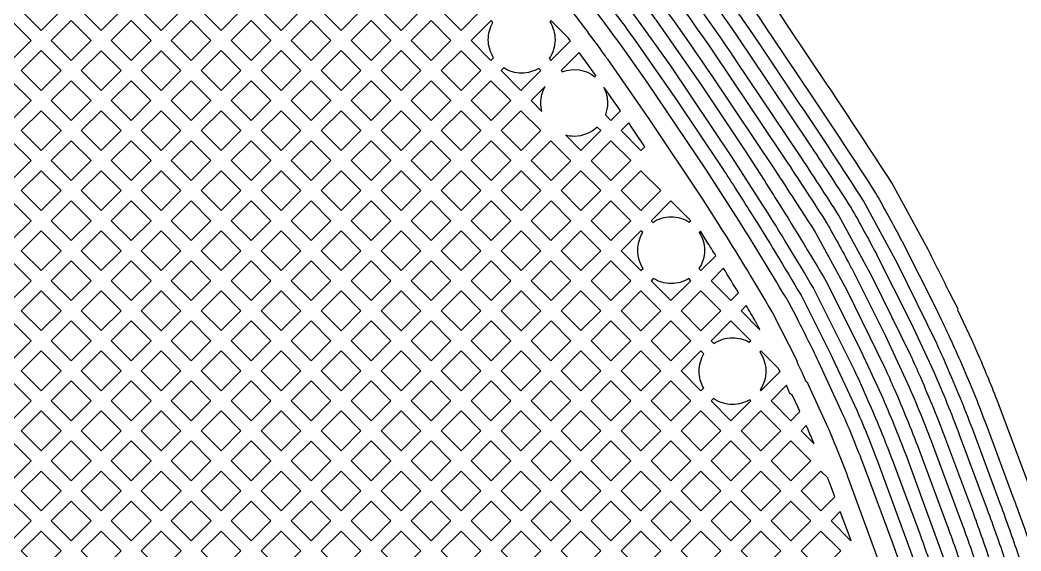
# Model space of a CAD drawing. Extents: x 726 to 4465, y 139 to 737.
# Drawn here: x 3905.2 to 3910.53, y 384.31 to 387.14 of the extents above; entities that cross this region are included whole.
import ezdxf

# ---------------------------------------------------------------- set-up
doc = ezdxf.new("R2010")
doc.units = 0
doc.layers.add('bak_bak_ttr1-bcq6716', color=11, linetype='Continuous')

msp = doc.modelspace()

# ---------------------------------------------------------------- linework, layer by layer
at = {"layer": 'bak_bak_ttr1-bcq6716'}
for p, q in [((3907.9977, 386.782), (3907.9228, 386.7071)), ((3907.9228, 386.7071), (3907.9805, 386.6494)), ((3908.9484, 385.8146), (3908.8819, 385.748)), ((3909.0691, 385.6154), (3909.0418, 385.5881)), ((3909.0418, 385.5881), (3909.1424, 385.4875)), ((3909.2849, 385.1919), (3909.2017, 385.1087)), ((3909.3894, 384.9766), (3909.3615, 384.9488)), ((3909.3615, 384.9488), (3909.4314, 384.8789)), ((3909.571, 384.5189), (3909.5213, 384.4692))]:
    msp.add_line(p, q, dxfattribs=at)
for points in [[(3910.5916, 384.6196), (3910.4067, 385.1131, 0.00959), (3910.3023, 385.3643, 0.002561), (3910.2731, 385.4299), (3910.1977, 385.5917), (3910.199, 385.5962), (3910.1497, 385.692), (3910.1494, 385.692, 0.005902), (3910.0384, 385.9145), (3909.8449, 386.2696, 0.005267), (3909.5035, 386.7888), (3909.2927, 387.1025, 0.01644), (3908.7877, 387.8015)], [(3908.7097, 387.7358, -0.016359), (3909.208, 387.0455), (3909.4192, 386.7315, -0.005261), (3909.7589, 386.2147, -0.016338), (3909.7602, 386.2127, -0.006823), (3909.8973, 385.9631, -0.009949), (3909.8979, 385.9621, -0.01434), (3909.8988, 385.9603), (3910.0829, 385.5955, -0.010719), (3910.2089, 385.3235, -0.013146), (3910.3478, 384.983), (3910.4963, 384.5841, -0.007488), (3910.5933, 384.3105, -0.01668), (3910.7794, 383.6907, -0.004065), (3910.8245, 383.5147), (3910.8694, 383.3224, -0.009056), (3910.94, 382.9784, -0.003118), (3910.9629, 382.8509, -0.012286), (3910.9632, 382.8493, -0.003135), (3910.9844, 382.7208), (3911.0323, 382.3982, -0.002976), (3911.0468, 382.2756), (3911.084, 381.9004, -0.013709), (3911.1141, 381.3285)], [(3911.002, 374.6643), (3911.0248, 374.9691, 0.014467), (3911.0422, 375.5691), (3911.0402, 381.2123, 0.01646), (3911.0081, 381.8942), (3910.9542, 382.4045, -0.003812), (3910.9513, 382.4254, -0.018849), (3910.9509, 382.4281, 0.004543), (3910.924, 382.6141, -0.009648), (3910.9238, 382.6152), (3910.865, 382.9646, 0.009051), (3910.795, 383.3058), (3910.7057, 383.6713, 0.016683), (3910.521, 384.2864, 0.007481), (3910.4249, 384.5576), (3910.2765, 384.9561, 0.013159), (3910.139, 385.2932, 0.004819), (3910.0846, 385.4144), (3909.8784, 385.8364), (3909.6944, 386.1742, 0.005254), (3909.356, 386.689), (3909.1448, 387.003, 0.016349), (3908.6497, 387.6888, 0.003449)], [(3908.5903, 387.6409, -0.016319), (3909.0816, 386.9603), (3909.4173, 386.4596, -0.003307), (3909.6283, 386.136, -0.017336), (3909.6296, 386.1339, -0.006749), (3909.7631, 385.8905, -0.022487), (3909.7647, 385.8877), (3909.9473, 385.5254), (3910.0692, 385.2623, -0.013147), (3910.2051, 384.9292), (3910.3533, 384.531, -0.007488), (3910.4488, 384.2617, -0.016676), (3910.6318, 383.6518, -0.00406), (3910.6764, 383.4784), (3910.7205, 383.2887, -0.009048), (3910.7901, 382.9504, -0.003107), (3910.8126, 382.8252, -0.009113), (3910.8127, 382.8242), (3910.8495, 382.5964), (3910.9321, 381.8871, -0.013673), (3910.9617, 381.3249)], [(3910.8501, 374.6771), (3910.8726, 374.9813, 0.004198), (3910.8812, 375.1521, 0.01021), (3910.8898, 375.5693), (3910.8878, 381.2105), (3910.8855, 381.323, 0.013657), (3910.8562, 381.8803), (3910.7738, 382.5871, 0.004183), (3910.7458, 382.7611, -0.010127), (3910.7457, 382.7623), (3910.7152, 382.9367, 0.009041), (3910.6462, 383.272), (3910.558, 383.6325, 0.016676), (3910.3765, 384.2376, 0.00748), (3910.2819, 384.5045), (3910.1338, 384.9023, 0.013163), (3909.9993, 385.2321, 0.00481), (3909.9463, 385.3504), (3909.7432, 385.7658), (3909.5638, 386.0955, 0.0033), (3909.3537, 386.4176), (3909.0184, 386.9178, 0.016309), (3908.5303, 387.5939, 0.003388)], [(3910.6982, 374.6895), (3910.7202, 374.9863, 0.004288), (3910.7288, 375.1583, 0.010219), (3910.7374, 375.5696), (3910.7359, 380.5922), (3910.7321, 381.3377), (3910.7217, 381.6033, 0.006531), (3910.7043, 381.8653), (3910.6526, 382.3086, 0.029904), (3910.4543, 383.4238), (3910.4107, 383.5933, 0.012131), (3910.2845, 384.0275, 0.004576), (3910.2318, 384.1892, 0.007469), (3910.1389, 384.4514), (3909.9911, 384.8488, 0.013153), (3909.8596, 385.1708, 0.004795), (3909.8079, 385.2861), (3909.6076, 385.6957), (3909.433, 386.0164, 0.003263), (3909.2265, 386.3333), (3908.8918, 386.8328, 0.016261), (3908.411, 387.4988, 0.003329)], [(3908.4711, 387.5457, -0.016268), (3908.955, 386.8753), (3909.29, 386.3753, -0.003272), (3909.4977, 386.0568, -0.016721), (3909.4989, 386.0547, -0.003471), (3909.5671, 385.9323, -0.003255), (3909.6296, 385.8168, -0.008738), (3909.63, 385.816, -0.022323), (3909.6317, 385.8132), (3909.8105, 385.4581), (3909.9295, 385.2011, -0.01314), (3910.0624, 384.8756), (3910.2103, 384.4779, -0.007482), (3910.3042, 384.2132, -0.004571), (3910.3573, 384.0503, -0.012124), (3910.4844, 383.6128), (3910.5284, 383.4417, -0.029906), (3910.7283, 382.3174), (3910.7802, 381.8721, -0.006552), (3910.7978, 381.6072), (3910.8098, 381.2632)], [(3908.3517, 387.4507, -0.007769), (3908.5852, 387.1384, -0.018301)], [(3910.5815, 381.1829, 0.008441), (3910.5772, 381.398), (3910.5693, 381.5954, 0.006452), (3910.5524, 381.8503), (3910.5012, 382.2908, 0.028009), (3910.3221, 383.3192, 0.007299), (3910.2635, 383.554, 0.012147), (3910.139, 383.9815, 0.004568), (3910.0873, 384.1404, 0.007467), (3909.9959, 384.3982), (3909.8483, 384.7954, 0.013124), (3909.7201, 385.1093, 0.006894), (3909.6464, 385.2712), (3909.4283, 385.7082, -0.011557), (3909.4275, 385.7095, 0.007066), (3909.1586, 386.1509), (3908.9968, 386.4029), (3908.667, 386.8915), (3908.5239, 387.0931, 0.007778), (3908.2916, 387.4038, 0.003255)], [(3908.2319, 387.3559, -0.007749), (3908.4622, 387.0484, -0.013836), (3908.4633, 387.0468, -0.023633), (3908.4654, 387.044), (3908.7021, 386.7051), (3908.9329, 386.3613, -0.003925), (3909.0869, 386.1209), (3909.0948, 386.109, -0.007041), (3909.3616, 385.671, -0.017732), (3909.3628, 385.6687, -0.028996), (3909.365, 385.665), (3909.5259, 385.3449), (3909.529, 385.3367), (3909.6583, 385.0598, -0.012319), (3909.7769, 384.7685), (3910.0105, 384.1289), (3910.0661, 383.9586, -0.012155), (3910.1898, 383.5344, -0.012559), (3910.2853, 383.1327, -0.023312), (3910.4255, 382.2823), (3910.4765, 381.8422, -0.00639), (3910.493, 381.5916), (3910.5053, 381.1826)], [(3910.4291, 381.1821), (3910.4169, 381.5875, 0.006376), (3910.4005, 381.8356), (3910.3498, 382.2734, 0.023321), (3910.2107, 383.1171, 0.004682), (3910.1735, 383.2843, 0.007308), (3910.1161, 383.5151, 0.012158), (3909.9934, 383.9358, 0.003844), (3909.9508, 384.0671), (3909.8529, 384.3451), (3909.7056, 384.7416, 0.012315), (3909.5885, 385.0293), (3909.4545, 385.3182, 0.006785), (3909.3369, 385.5552), (3909.2959, 385.6323, 0.007034), (3909.0305, 386.0681), (3908.8573, 386.337), (3908.5418, 386.8044), (3908.4005, 387.0036, 0.00774), (3908.1719, 387.3089, 0.003184)], [(3908.0923, 387.245, -0.007622), (3908.3157, 386.9469, -0.013354), (3908.3171, 386.9449, 0.012109), (3908.3209, 386.9395, -0.027555), (3908.3238, 386.9349, -0.043658), (3908.3295, 386.9281), (3908.5544, 386.6055), (3908.8363, 386.1827, -0.002601), (3908.9364, 386.0251), (3908.9453, 386.0121, -0.006969), (3909.2066, 385.5827, -0.017244), (3909.2083, 385.5797, -0.019195), (3909.2101, 385.5765), (3909.3371, 385.3269, -0.103324), (3909.3422, 385.3067), (3909.3683, 385.2582), (3909.3849, 385.2147, -0.119912), (3909.4, 385.1961), (3909.4957, 384.9869, -0.012205), (3909.6098, 384.7063), (3909.8417, 384.0721)], [(3908.5868, 387.1363), (3908.8286, 386.7902), (3909.0606, 386.4445, -0.003926), (3909.216, 386.2021), (3909.2228, 386.1918, -0.007137), (3909.4955, 385.7441, 0.005188), (3909.4963, 385.7426, -0.012736), (3909.497, 385.741, -0.028804), (3909.4993, 385.7374), (3909.6661, 385.4054, -0.025404), (3909.6674, 385.4019), (3909.7899, 385.1397, -0.013114), (3909.9195, 384.8223), (3910.1596, 384.1644, -0.004565), (3910.2117, 384.0043, -0.012149), (3910.3372, 383.5732, -0.007295), (3910.3963, 383.3364, -0.028006), (3910.5769, 382.2997), (3910.6284, 381.8568, -0.006465), (3910.6454, 381.5994), (3910.6577, 381.1831)], [(3907.9805, 386.6494, -0.064361), (3907.9747, 386.6945, -0.129389), (3907.9977, 386.782)], [(3908.8175, 385.8124), (3908.828, 385.8019), (3908.9073, 385.8812, 0.001282), (3908.8596, 385.9575), (3908.8252, 386.0111)], [(3908.8252, 386.0111), (3908.8194, 386.0054, -0.14177), (3908.8469, 385.9104, -0.147043), (3908.8175, 385.8124)], [(3908.8819, 385.748), (3908.9879, 385.642), (3909.0287, 385.6828, 0.002166), (3908.9484, 385.8146)], [(3909.1424, 385.4875), (3909.1344, 385.5023, -0.016054), (3909.1329, 385.505), (3909.1202, 385.5291), (3909.1198, 385.53, -0.008309), (3909.1191, 385.5311, 0.001392), (3909.0691, 385.6154)], [(3909.2017, 385.1087), (3909.3077, 385.0027), (3909.356, 385.051, 0.001067), (3909.3462, 385.0723), (3909.3157, 385.1369, -0.153509), (3909.2968, 385.1608), (3909.2849, 385.1919)], [(3909.4314, 384.8789, 0.003112), (3909.4018, 384.9481, -0.014077), (3909.4008, 384.9505), (3909.3938, 384.9665), (3909.3937, 384.9667), (3909.3894, 384.9766)]]:
    msp.add_lwpolyline(points, format="xyb", dxfattribs=at)
for points in [[(3905.2053, 387.1868), (3905.3114, 387.0808), (3905.4173, 387.1867), (3905.3113, 387.2927)], [(3905.5251, 387.1867), (3905.6311, 387.0807), (3905.7371, 387.1867), (3905.6311, 387.2927)], [(3905.8448, 387.1867), (3905.9509, 387.0807), (3906.0568, 387.1867), (3905.9508, 387.2927)], [(3906.1646, 387.1867), (3906.2705, 387.0808), (3906.3765, 387.1868), (3906.2706, 387.2927)], [(3906.4842, 387.1868), (3906.5902, 387.0808), (3906.6961, 387.1867), (3906.5901, 387.2927)], [(3906.8039, 387.1867), (3906.9098, 387.0808), (3907.0158, 387.1868), (3906.9099, 387.2927)], [(3907.1236, 387.1868), (3907.2296, 387.0808), (3907.3354, 387.1867), (3907.2294, 387.2927)], [(3907.4432, 387.1867), (3907.5492, 387.0806), (3907.6552, 387.1867), (3907.5492, 387.2927)], [(3905.0455, 387.027), (3905.1515, 386.9209), (3905.2575, 387.0269), (3905.1515, 387.1329)], [(3905.3652, 387.0269), (3905.4713, 386.9209), (3905.5772, 387.0268), (3905.4712, 387.1328)], [(3905.685, 387.0268), (3905.791, 386.9208), (3905.897, 387.0268), (3905.791, 387.1328)], [(3906.0047, 387.0268), (3906.1106, 386.9209), (3906.2166, 387.0269), (3906.1107, 387.1328)], [(3906.3243, 387.0269), (3906.4304, 386.9209), (3906.5364, 387.0269), (3906.4304, 387.1329)], [(3906.6441, 387.0269), (3906.75, 386.921), (3906.8559, 387.0269), (3906.75, 387.1328)], [(3906.9637, 387.0269), (3907.0697, 386.9209), (3907.1757, 387.0269), (3907.0697, 387.1329)], [(3907.2834, 387.0269), (3907.3895, 386.9209), (3907.4953, 387.0268), (3907.3893, 387.1328)], [(3905.2054, 386.8671), (3905.3114, 386.761), (3905.4174, 386.867), (3905.3114, 386.973)], [(3905.5251, 386.867), (3905.6311, 386.761), (3905.7371, 386.8669), (3905.6311, 386.9729)], [(3905.8448, 386.8669), (3905.9507, 386.761), (3906.0567, 386.867), (3905.9509, 386.9729)], [(3906.1645, 386.867), (3906.2705, 386.761), (3906.3765, 386.867), (3906.2705, 386.973)], [(3906.4842, 386.867), (3906.5901, 386.7611), (3906.6961, 386.8671), (3906.5902, 386.973)], [(3906.8039, 386.8671), (3906.9099, 386.7611), (3907.0158, 386.867), (3906.9098, 386.973)], [(3907.1236, 386.867), (3907.2296, 386.761), (3907.3356, 386.867), (3907.2296, 386.973)], [(3907.4433, 386.867), (3907.5492, 386.7611), (3907.6551, 386.867), (3907.5492, 386.9729)], [(3905.0455, 386.7072), (3905.1515, 386.6012), (3905.2575, 386.7072), (3905.1515, 386.8132)], [(3905.3653, 386.7072), (3905.4713, 386.6012), (3905.5773, 386.7071), (3905.4713, 386.8131)], [(3905.685, 386.7071), (3905.7909, 386.6012), (3905.8968, 386.7072), (3905.791, 386.813)], [(3906.0046, 386.7072), (3906.1106, 386.6011), (3906.2166, 386.7072), (3906.1106, 386.8132)], [(3906.3244, 386.7072), (3906.4303, 386.6013), (3906.5362, 386.7072), (3906.4304, 386.8131)], [(3906.644, 386.7072), (3906.75, 386.6012), (3906.856, 386.7072), (3906.75, 386.8132)], [(3906.9638, 386.7072), (3907.0698, 386.6012), (3907.1757, 386.7071), (3907.0697, 386.8131)], [(3907.2834, 386.7071), (3907.3893, 386.6012), (3907.4953, 386.7072), (3907.3895, 386.8131)], [(3907.6031, 386.7072), (3907.7091, 386.6012), (3907.815, 386.7071), (3907.709, 386.8131)], [(3905.2054, 386.5473), (3905.3114, 386.4413), (3905.4174, 386.5473), (3905.3114, 386.6533)], [(3905.5252, 386.5473), (3905.6311, 386.4414), (3905.737, 386.5473), (3905.6311, 386.6532)], [(3905.8448, 386.5473), (3905.9508, 386.4413), (3906.0567, 386.5473), (3905.9507, 386.6533)], [(3906.1645, 386.5473), (3906.2704, 386.4414), (3906.3764, 386.5474), (3906.2705, 386.6533)], [(3906.4842, 386.5474), (3906.5902, 386.4414), (3906.6961, 386.5473), (3906.5901, 386.6534)], [(3906.8039, 386.5473), (3906.9099, 386.4413), (3907.0159, 386.5473), (3906.9099, 386.6534)], [(3907.1237, 386.5473), (3907.2296, 386.4415), (3907.3355, 386.5473), (3907.2296, 386.6532)], [(3907.4432, 386.5473), (3907.5492, 386.4413), (3907.6552, 386.5473), (3907.5492, 386.6534)], [(3907.763, 386.5473), (3907.869, 386.4413), (3907.9749, 386.5472), (3907.8689, 386.6532)], [(3905.0456, 386.3874), (3905.1516, 386.2814), (3905.2575, 386.3874), (3905.1515, 386.4934)], [(3905.3653, 386.3874), (3905.4712, 386.2815), (3905.5772, 386.3875), (3905.4713, 386.4934)], [(3905.685, 386.3875), (3905.791, 386.2815), (3905.8969, 386.3874), (3905.7909, 386.4935)], [(3906.0047, 386.3874), (3906.1106, 386.2816), (3906.2165, 386.3875), (3906.1106, 386.4934)], [(3906.3243, 386.3875), (3906.4303, 386.2815), (3906.5363, 386.3875), (3906.4303, 386.4935)], [(3906.644, 386.3875), (3906.7501, 386.2815), (3906.856, 386.3874), (3906.75, 386.4935)], [(3906.9638, 386.3874), (3907.0697, 386.2816), (3907.1757, 386.3876), (3907.0698, 386.4935)], [(3907.2834, 386.3876), (3907.3895, 386.2816), (3907.4953, 386.3874), (3907.3893, 386.4935)], [(3907.6031, 386.3874), (3907.7091, 386.2814), (3907.8151, 386.3874), (3907.7091, 386.4935)], [(3907.9229, 386.3874), (3908.0289, 386.2814), (3908.1348, 386.3873), (3908.0288, 386.4933)], [(3908.2425, 386.3873), (3908.3484, 386.2814), (3908.4544, 386.3874), (3908.3486, 386.4933)], [(3905.2055, 386.2276), (3905.3114, 386.1217), (3905.4173, 386.2276), (3905.3114, 386.3335)], [(3905.5251, 386.2276), (3905.6311, 386.1216), (3905.7371, 386.2276), (3905.6311, 386.3336)], [(3905.8448, 386.2276), (3905.9507, 386.1217), (3906.0567, 386.2277), (3905.9508, 386.3336)], [(3906.1644, 386.2277), (3906.2705, 386.1217), (3906.3764, 386.2276), (3906.2704, 386.3336)], [(3906.4842, 386.2276), (3906.5902, 386.1216), (3906.6962, 386.2276), (3906.5902, 386.3336)], [(3906.8039, 386.2276), (3906.9098, 386.1217), (3907.0158, 386.2277), (3906.9099, 386.3336)], [(3907.1236, 386.2277), (3907.2296, 386.1217), (3907.3356, 386.2277), (3907.2296, 386.3337)], [(3907.4433, 386.2277), (3907.5493, 386.1217), (3907.6552, 386.2276), (3907.5492, 386.3336)], [(3907.763, 386.2276), (3907.869, 386.1215), (3907.975, 386.2276), (3907.869, 386.3336)], [(3908.0828, 386.2276), (3908.1887, 386.1217), (3908.2946, 386.2276), (3908.1887, 386.3334)], [(3908.4023, 386.2276), (3908.5083, 386.1215), (3908.6143, 386.2276), (3908.5083, 386.3336)], [(3905.0456, 386.0677), (3905.1515, 385.9618), (3905.2575, 386.0678), (3905.1516, 386.1737)], [(3905.3652, 386.0678), (3905.4712, 385.9618), (3905.5772, 386.0677), (3905.4712, 386.1737)], [(3905.685, 386.0677), (3905.7908, 385.9618), (3905.8969, 386.0678), (3905.791, 386.1737)], [(3906.0046, 386.0678), (3906.1106, 385.9618), (3906.2166, 386.0678), (3906.1106, 386.1738)], [(3906.3243, 386.0678), (3906.4304, 385.9618), (3906.5363, 386.0677), (3906.4303, 386.1737)], [(3906.644, 386.0677), (3906.7499, 385.9618), (3906.8559, 386.0678), (3906.7501, 386.1737)], [(3906.9637, 386.0678), (3907.0697, 385.9618), (3907.1757, 386.0678), (3907.0697, 386.1738)], [(3907.2834, 386.0678), (3907.3895, 385.9618), (3907.4955, 386.0678), (3907.3895, 386.1738)], [(3907.6032, 386.0678), (3907.7092, 385.9618), (3907.8151, 386.0677), (3907.7091, 386.1737)], [(3907.9229, 386.0677), (3908.0288, 385.9618), (3908.1348, 386.0678), (3908.0289, 386.1737)], [(3908.2425, 386.0678), (3908.3486, 385.9618), (3908.4544, 386.0677), (3908.3484, 386.1737)], [(3905.2054, 385.908), (3905.3114, 385.8019), (3905.4174, 385.9079), (3905.3114, 386.0139)], [(3905.5251, 385.9079), (3905.631, 385.802), (3905.737, 385.908), (3905.6311, 386.0138)], [(3905.8447, 385.908), (3905.9507, 385.8019), (3906.0567, 385.9079), (3905.9507, 386.014)], [(3906.1645, 385.9079), (3906.2705, 385.8019), (3906.3765, 385.9079), (3906.2705, 386.0139)], [(3906.4842, 385.9079), (3906.5901, 385.802), (3906.696, 385.9079), (3906.5902, 386.0138)], [(3906.8038, 385.9079), (3906.9098, 385.8019), (3907.0158, 385.9079), (3906.9098, 386.0139)], [(3907.1236, 385.9079), (3907.2296, 385.8019), (3907.3356, 385.9079), (3907.2296, 386.0139)], [(3907.4433, 385.9079), (3907.5493, 385.8019), (3907.6554, 385.9079), (3907.5493, 386.0139)], [(3907.7631, 385.9079), (3907.869, 385.802), (3907.9749, 385.9079), (3907.869, 386.0138)], [(3908.0827, 385.9079), (3908.1887, 385.8019), (3908.2947, 385.9079), (3908.1887, 386.0139)], [(3905.0456, 385.7481), (3905.1516, 385.6421), (3905.2575, 385.7481), (3905.1515, 385.8541)], [(3905.3653, 385.7481), (3905.4712, 385.6422), (3905.5771, 385.7481), (3905.4712, 385.854)], [(3905.6849, 385.7481), (3905.7909, 385.6421), (3905.8969, 385.7481), (3905.7908, 385.8541)], [(3906.0046, 385.7481), (3906.1106, 385.642), (3906.2166, 385.7481), (3906.1106, 385.8541)], [(3906.3244, 385.7481), (3906.4303, 385.6422), (3906.5362, 385.7481), (3906.4304, 385.854)], [(3906.644, 385.7481), (3906.75, 385.6421), (3906.8559, 385.748), (3906.7499, 385.8541)], [(3906.9637, 385.748), (3907.0697, 385.642), (3907.1757, 385.748), (3907.0697, 385.8541)], [(3907.2835, 385.748), (3907.3895, 385.642), (3907.4955, 385.748), (3907.3895, 385.854)], [(3907.6032, 385.748), (3907.7091, 385.6421), (3907.8151, 385.7481), (3907.7092, 385.854)], [(3907.9229, 385.7481), (3908.0289, 385.6421), (3908.1348, 385.748), (3908.0288, 385.854)], [(3908.2425, 385.748), (3908.3484, 385.6421), (3908.4544, 385.7481), (3908.3486, 385.854)], [(3905.2055, 385.5882), (3905.3114, 385.4823), (3905.4173, 385.5883), (3905.3114, 385.6942)], [(3905.5251, 385.5883), (3905.6311, 385.4823), (3905.737, 385.5882), (3905.631, 385.6942)], [(3905.8448, 385.5882), (3905.9508, 385.4822), (3906.0567, 385.5882), (3905.9507, 385.6942)], [(3906.1645, 385.5882), (3906.2704, 385.4823), (3906.3764, 385.5883), (3906.2705, 385.6942)], [(3906.4842, 385.5883), (3906.5902, 385.4823), (3906.6961, 385.5882), (3906.5901, 385.6942)], [(3906.8039, 385.5882), (3906.9099, 385.4822), (3907.0158, 385.5881), (3906.9098, 385.6942)], [(3907.1236, 385.5881), (3907.2296, 385.4821), (3907.3356, 385.5881), (3907.2296, 385.6942)], [(3907.4434, 385.5881), (3907.5493, 385.4823), (3907.6552, 385.5882), (3907.5493, 385.6941)], [(3907.763, 385.5882), (3907.869, 385.4822), (3907.975, 385.5882), (3907.869, 385.6942)], [(3908.0828, 385.5882), (3908.1887, 385.4823), (3908.2946, 385.5882), (3908.1887, 385.6941)], [(3908.4023, 385.5882), (3908.5083, 385.4822), (3908.6143, 385.5882), (3908.5083, 385.6942)], [(3908.7221, 385.5882), (3908.8281, 385.4822), (3908.934, 385.5881), (3908.828, 385.6941)], [(3905.0456, 385.4283), (3905.1515, 385.3225), (3905.2575, 385.4285), (3905.1516, 385.5344)], [(3905.3652, 385.4285), (3905.4712, 385.3225), (3905.5772, 385.4284), (3905.4712, 385.5344)], [(3905.685, 385.4284), (3905.791, 385.3224), (3905.8969, 385.4283), (3905.7909, 385.5344)], [(3906.0047, 385.4283), (3906.1106, 385.3225), (3906.2165, 385.4284), (3906.1106, 385.5343)], [(3906.3243, 385.4284), (3906.4303, 385.3224), (3906.5363, 385.4284), (3906.4303, 385.5344)], [(3906.644, 385.4284), (3906.7501, 385.3224), (3906.856, 385.4283), (3906.75, 385.5344)], [(3906.9638, 385.4283), (3907.0698, 385.3223), (3907.1757, 385.4283), (3907.0697, 385.5343)], [(3907.2835, 385.4282), (3907.3894, 385.3224), (3907.4954, 385.4284), (3907.3895, 385.5343)], [(3907.6031, 385.4284), (3907.7091, 385.3224), (3907.8151, 385.4283), (3907.7091, 385.5344)], [(3907.9229, 385.4283), (3908.0288, 385.3225), (3908.1348, 385.4285), (3908.0289, 385.5344)], [(3908.2425, 385.4285), (3908.3486, 385.3225), (3908.4544, 385.4283), (3908.3484, 385.5344)], [(3908.5622, 385.4283), (3908.6682, 385.3223), (3908.7742, 385.4283), (3908.6682, 385.5344)], [(3905.2053, 385.2686), (3905.3114, 385.1626), (3905.4174, 385.2686), (3905.3114, 385.3746)], [(3905.5251, 385.2686), (3905.6311, 385.1626), (3905.7371, 385.2685), (3905.6311, 385.3745)], [(3905.8448, 385.2685), (3905.9507, 385.1626), (3906.0567, 385.2686), (3905.9508, 385.3745)], [(3906.1644, 385.2686), (3906.2705, 385.1626), (3906.3764, 385.2685), (3906.2704, 385.3745)], [(3906.4842, 385.2685), (3906.5902, 385.1625), (3906.6962, 385.2685), (3906.5902, 385.3745)], [(3906.8039, 385.2685), (3906.9099, 385.1625), (3907.0159, 385.2685), (3906.9099, 385.3745)], [(3907.1237, 385.2685), (3907.2296, 385.1626), (3907.3355, 385.2685), (3907.2296, 385.3744)], [(3907.4432, 385.2685), (3907.5493, 385.1625), (3907.6553, 385.2685), (3907.5493, 385.3745)], [(3907.763, 385.2685), (3907.8689, 385.1626), (3907.9749, 385.2686), (3907.869, 385.3745)], [(3908.0827, 385.2686), (3908.1887, 385.1626), (3908.2947, 385.2686), (3908.1887, 385.3746)], [(3908.4024, 385.2686), (3908.5085, 385.1626), (3908.6143, 385.2684), (3908.5083, 385.3745)], [(3905.0455, 385.1088), (3905.1515, 385.0027), (3905.2575, 385.1087), (3905.1515, 385.2147)], [(3905.3652, 385.1087), (3905.4712, 385.0027), (3905.5773, 385.1087), (3905.4712, 385.2147)], [(3905.685, 385.1087), (3905.7909, 385.0028), (3905.8969, 385.1087), (3905.791, 385.2146)], [(3906.0046, 385.1087), (3906.1106, 385.0027), (3906.2166, 385.1087), (3906.1106, 385.2147)], [(3906.3243, 385.1087), (3906.4304, 385.0027), (3906.5363, 385.1086), (3906.4303, 385.2146)], [(3906.644, 385.1086), (3906.7501, 385.0026), (3906.8561, 385.1086), (3906.7501, 385.2146)], [(3906.9638, 385.1086), (3907.0697, 385.0027), (3907.1757, 385.1087), (3907.0698, 385.2146)], [(3907.2834, 385.1087), (3907.3895, 385.0027), (3907.4954, 385.1086), (3907.3894, 385.2146)], [(3907.6031, 385.1086), (3907.709, 385.0027), (3907.815, 385.1087), (3907.7091, 385.2146)], [(3907.9228, 385.1087), (3908.0288, 385.0027), (3908.1348, 385.1087), (3908.0288, 385.2147)], [(3908.2425, 385.1087), (3908.3486, 385.0027), (3908.4546, 385.1087), (3908.3486, 385.2147)], [(3908.5623, 385.1087), (3908.6682, 385.0028), (3908.7741, 385.1087), (3908.6682, 385.2146)], [(3905.2054, 384.9489), (3905.3114, 384.8428), (3905.4174, 384.9488), (3905.3114, 385.0548)], [(3905.5251, 384.9488), (3905.631, 384.8429), (3905.737, 384.9489), (3905.6311, 385.0548)], [(3905.8448, 384.9489), (3905.9508, 384.8429), (3906.0567, 384.9488), (3905.9507, 385.0549)], [(3906.1645, 384.9488), (3906.2705, 384.8428), (3906.3765, 384.9488), (3906.2705, 385.0548)], [(3906.4842, 384.9488), (3906.5902, 384.8428), (3906.6962, 384.9487), (3906.5902, 385.0547)], [(3906.8039, 384.9487), (3906.9098, 384.8428), (3907.0158, 384.9488), (3906.9099, 385.0547)], [(3907.1236, 384.9488), (3907.2296, 384.8428), (3907.3356, 384.9488), (3907.2296, 385.0548)], [(3907.4433, 384.9488), (3907.5492, 384.8429), (3907.6551, 384.9488), (3907.5493, 385.0547)], [(3907.7629, 384.9488), (3907.8689, 384.8428), (3907.9749, 384.9488), (3907.8689, 385.0548)], [(3908.0827, 384.9488), (3908.1887, 384.8428), (3908.2947, 384.9488), (3908.1887, 385.0548)], [(3908.4024, 384.9488), (3908.5083, 384.8429), (3908.6143, 384.9489), (3908.5085, 385.0548)], [(3908.7221, 384.9489), (3908.8281, 384.8429), (3908.934, 384.9488), (3908.828, 385.0548)], [(3909.0418, 384.9488), (3909.1478, 384.8428), (3909.2538, 384.9488), (3909.1478, 385.0548)], [(3905.0456, 384.789), (3905.1516, 384.683), (3905.2575, 384.789), (3905.1515, 384.895)], [(3905.3653, 384.789), (3905.4712, 384.6831), (3905.5771, 384.789), (3905.4712, 384.8949)], [(3905.6849, 384.789), (3905.7909, 384.683), (3905.8969, 384.789), (3905.7909, 384.895)], [(3906.0047, 384.789), (3906.1107, 384.683), (3906.2166, 384.7889), (3906.1106, 384.895)], [(3906.3244, 384.7889), (3906.4304, 384.6829), (3906.5364, 384.7889), (3906.4304, 384.8949)], [(3906.6441, 384.7889), (3906.75, 384.683), (3906.8559, 384.7889), (3906.7501, 384.8948)], [(3906.9637, 384.7889), (3907.0697, 384.6829), (3907.1757, 384.7889), (3907.0697, 384.8949)], [(3907.2835, 384.7889), (3907.3894, 384.683), (3907.4953, 384.789), (3907.3895, 384.8949)], [(3907.6031, 384.789), (3907.7091, 384.683), (3907.815, 384.7889), (3907.709, 384.8949)], [(3907.9228, 384.7889), (3908.0288, 384.6829), (3908.1348, 384.7889), (3908.0288, 384.8949)], [(3908.2426, 384.7889), (3908.3485, 384.683), (3908.4544, 384.789), (3908.3486, 384.8949)], [(3908.5622, 384.789), (3908.6682, 384.683), (3908.7742, 384.789), (3908.6682, 384.895)], [(3908.882, 384.789), (3908.988, 384.683), (3909.0939, 384.7889), (3908.9879, 384.8949)], [(3909.2017, 384.7889), (3909.3075, 384.683), (3909.4136, 384.789), (3909.3077, 384.8949)], [(3905.2055, 384.6291), (3905.3114, 384.5232), (3905.4173, 384.6292), (3905.3114, 384.7351)], [(3905.5251, 384.6292), (3905.6311, 384.5232), (3905.737, 384.6291), (3905.631, 384.7351)], [(3905.8448, 384.6291), (3905.9508, 384.5231), (3906.0568, 384.6291), (3905.9508, 384.7351)], [(3906.1646, 384.6291), (3906.2706, 384.5231), (3906.3765, 384.6291), (3906.2705, 384.7351)], [(3906.4843, 384.6291), (3906.5902, 384.5232), (3906.6961, 384.6291), (3906.5902, 384.735)], [(3906.8039, 384.6291), (3906.9099, 384.5231), (3907.0158, 384.629), (3906.9098, 384.7351)], [(3907.1236, 384.629), (3907.2295, 384.5232), (3907.3355, 384.6292), (3907.2296, 384.7351)], [(3907.4432, 384.6292), (3907.5493, 384.5232), (3907.6552, 384.6291), (3907.5492, 384.7351)], [(3907.763, 384.6291), (3907.869, 384.5231), (3907.9749, 384.629), (3907.8689, 384.735)], [(3908.0827, 384.629), (3908.1886, 384.5231), (3908.2946, 384.6292), (3908.1887, 384.735)], [(3908.4023, 384.6292), (3908.5083, 384.5231), (3908.6143, 384.6291), (3908.5083, 384.7351)], [(3908.7221, 384.6291), (3908.8281, 384.5231), (3908.9341, 384.6291), (3908.8281, 384.7351)], [(3909.0419, 384.6291), (3909.1478, 384.5232), (3909.2537, 384.6291), (3909.1478, 384.735)], [(3905.0456, 384.4692), (3905.1515, 384.3634), (3905.2575, 384.4694), (3905.1516, 384.5753)], [(3905.3652, 384.4694), (3905.4712, 384.3634), (3905.5772, 384.4693), (3905.4712, 384.5753)], [(3905.685, 384.4693), (3905.791, 384.3633), (3905.8969, 384.4692), (3905.7909, 384.5753)], [(3906.0047, 384.4692), (3906.1107, 384.3632), (3906.2167, 384.4692), (3906.1107, 384.5753)], [(3906.3245, 384.4692), (3906.4304, 384.3634), (3906.5363, 384.4693), (3906.4304, 384.5752)], [(3906.644, 384.4693), (3906.7501, 384.3633), (3906.856, 384.4692), (3906.75, 384.5753)], [(3906.9638, 384.4692), (3907.0697, 384.3634), (3907.1756, 384.4693), (3907.0697, 384.5752)], [(3907.2834, 384.4693), (3907.3894, 384.3633), (3907.4954, 384.4693), (3907.3894, 384.5753)], [(3907.6031, 384.4693), (3907.7091, 384.3633), (3907.8151, 384.4692), (3907.7091, 384.5753)], [(3907.9229, 384.4692), (3908.0288, 384.3634), (3908.1347, 384.4693), (3908.0288, 384.5751)], [(3908.2424, 384.4693), (3908.3485, 384.3632), (3908.4545, 384.4693), (3908.3485, 384.5753)], [(3908.5622, 384.4693), (3908.6682, 384.3632), (3908.7742, 384.4692), (3908.6682, 384.5753)], [(3908.882, 384.4692), (3908.9879, 384.3634), (3909.0939, 384.4694), (3908.988, 384.5752)], [(3909.2017, 384.4694), (3909.3077, 384.3634), (3909.4136, 384.4692), (3909.3075, 384.5753)], [(3905.2053, 384.3095), (3905.3114, 384.2035), (3905.4174, 384.3095), (3905.3114, 384.4155)], [(3905.5251, 384.3095), (3905.6311, 384.2035), (3905.7371, 384.3094), (3905.6311, 384.4154)], [(3905.8448, 384.3094), (3905.9509, 384.2034), (3906.0568, 384.3093), (3905.9508, 384.4154)], [(3906.1646, 384.3093), (3906.2705, 384.2035), (3906.3765, 384.3095), (3906.2706, 384.4154)], [(3906.4842, 384.3095), (3906.5902, 384.2035), (3906.6962, 384.3094), (3906.5902, 384.4154)], [(3906.8039, 384.3094), (3906.9098, 384.2035), (3907.0158, 384.3095), (3906.9099, 384.4154)], [(3907.1236, 384.3095), (3907.2296, 384.2035), (3907.3355, 384.3094), (3907.2295, 384.4154)], [(3907.4432, 384.3094), (3907.5493, 384.2034), (3907.6553, 384.3094), (3907.5493, 384.4154)], [(3907.763, 384.3094), (3907.8689, 384.2035), (3907.9749, 384.3095), (3907.869, 384.4154)], [(3908.0827, 384.3095), (3908.1887, 384.2035), (3908.2946, 384.3094), (3908.1886, 384.4154)], [(3908.4023, 384.3094), (3908.5083, 384.2034), (3908.6144, 384.3094), (3908.5083, 384.4154)], [(3908.7221, 384.3094), (3908.828, 384.2035), (3908.934, 384.3095), (3908.8281, 384.4154)], [(3909.0418, 384.3095), (3909.1478, 384.2035), (3909.2538, 384.3095), (3909.1478, 384.4155)], [(3909.3615, 384.3095), (3909.4674, 384.2036), (3909.5733, 384.3095), (3909.4674, 384.4154)]]:
    msp.add_lwpolyline(points, close=True, dxfattribs=at)
for points in [[(3907.6031, 387.0268), (3907.709, 386.9209), (3907.7231, 386.935, -0.144148), (3907.6948, 387.0313, -0.134883), (3907.7197, 387.1222), (3907.7091, 387.1328)], [(3908.0191, 386.9306), (3908.0288, 386.9209), (3908.1324, 387.0245, 0.000596), (3908.1181, 387.0436), (3908.0288, 387.1329), (3908.0226, 387.1267, -0.142567), (3908.0504, 387.0313, -0.151782)], [(3908.0827, 386.867), (3908.089, 386.8606, -0.263272), (3908.2622, 386.8345), (3908.2675, 386.8399), (3908.1783, 386.9627)], [(3907.7629, 386.867), (3907.8689, 386.761), (3907.9749, 386.867), (3907.9634, 386.8785, -0.134895), (3907.8726, 386.8535, -0.14256), (3907.7772, 386.8813)], [(3908.3108, 386.7754, -0.118596), (3908.3303, 386.6945, -0.091513), (3908.3186, 386.6311), (3908.3486, 386.6011), (3908.3996, 386.6522, 0.000952), (3908.3749, 386.6879), (3908.3122, 386.7767)], [(3908.1073, 386.5226), (3908.1887, 386.4412), (3908.2947, 386.5472), (3908.2756, 386.5663, -0.19365), (3908.1525, 386.5167, -0.064373)], [(3908.4024, 386.5472), (3908.5083, 386.4413), (3908.5287, 386.4617), (3908.4702, 386.5486), (3908.4702, 386.5487, 0.001036), (3908.4434, 386.5882)], [(3908.5622, 386.0677), (3908.5711, 386.0588, -0.147048), (3908.6691, 386.0882, -0.144933), (3908.7659, 386.0596), (3908.7741, 386.0678), (3908.6682, 386.1737)], [(3908.4024, 385.9079), (3908.5083, 385.802), (3908.52, 385.8136, -0.144943), (3908.4913, 385.9104, -0.139655), (3908.518, 386.0041), (3908.5083, 386.0138)], [(3908.5622, 385.7481), (3908.6682, 385.6421), (3908.7741, 385.748), (3908.7628, 385.7593, -0.139662), (3908.6691, 385.7326, -0.141772), (3908.5742, 385.7601)], [(3908.882, 385.4283), (3908.8964, 385.4139, -0.150203), (3908.9963, 385.4446, -0.132771), (3909.0858, 385.4204), (3909.0938, 385.4283), (3908.9879, 385.5342)], [(3908.7221, 385.2684), (3908.828, 385.1626), (3908.8427, 385.1772, -0.132764), (3908.8185, 385.2668, -0.136475), (3908.844, 385.3586), (3908.8281, 385.3745)], [(3909.1419, 385.3687, -0.153877), (3909.1741, 385.2668, -0.150204), (3909.1434, 385.167), (3909.1478, 385.1626), (3909.2495, 385.2643), (3909.2449, 385.2728, -0.04356), (3909.2413, 385.2808), (3909.1476, 385.3745)], [(3908.8819, 385.1087), (3908.9879, 385.0027), (3909.0939, 385.1087), (3909.0881, 385.1145, -0.136489), (3908.9963, 385.089, -0.153878), (3908.8943, 385.1211)], [(3909.3614, 384.6291), (3909.4674, 384.5231), (3909.5418, 384.5975), (3909.5148, 384.6702), (3909.5148, 384.6704, 0.001317), (3909.504, 384.6986), (3909.4674, 384.7351)]]:
    msp.add_lwpolyline(points, format="xyb", close=True, dxfattribs=at)
msp.add_lwpolyline([(3909.5213, 384.4692), (3909.6272, 384.3634), (3909.6284, 384.3645), (3909.571, 384.5189)], dxfattribs=at)

doc.saveas('drawing.dxf')
